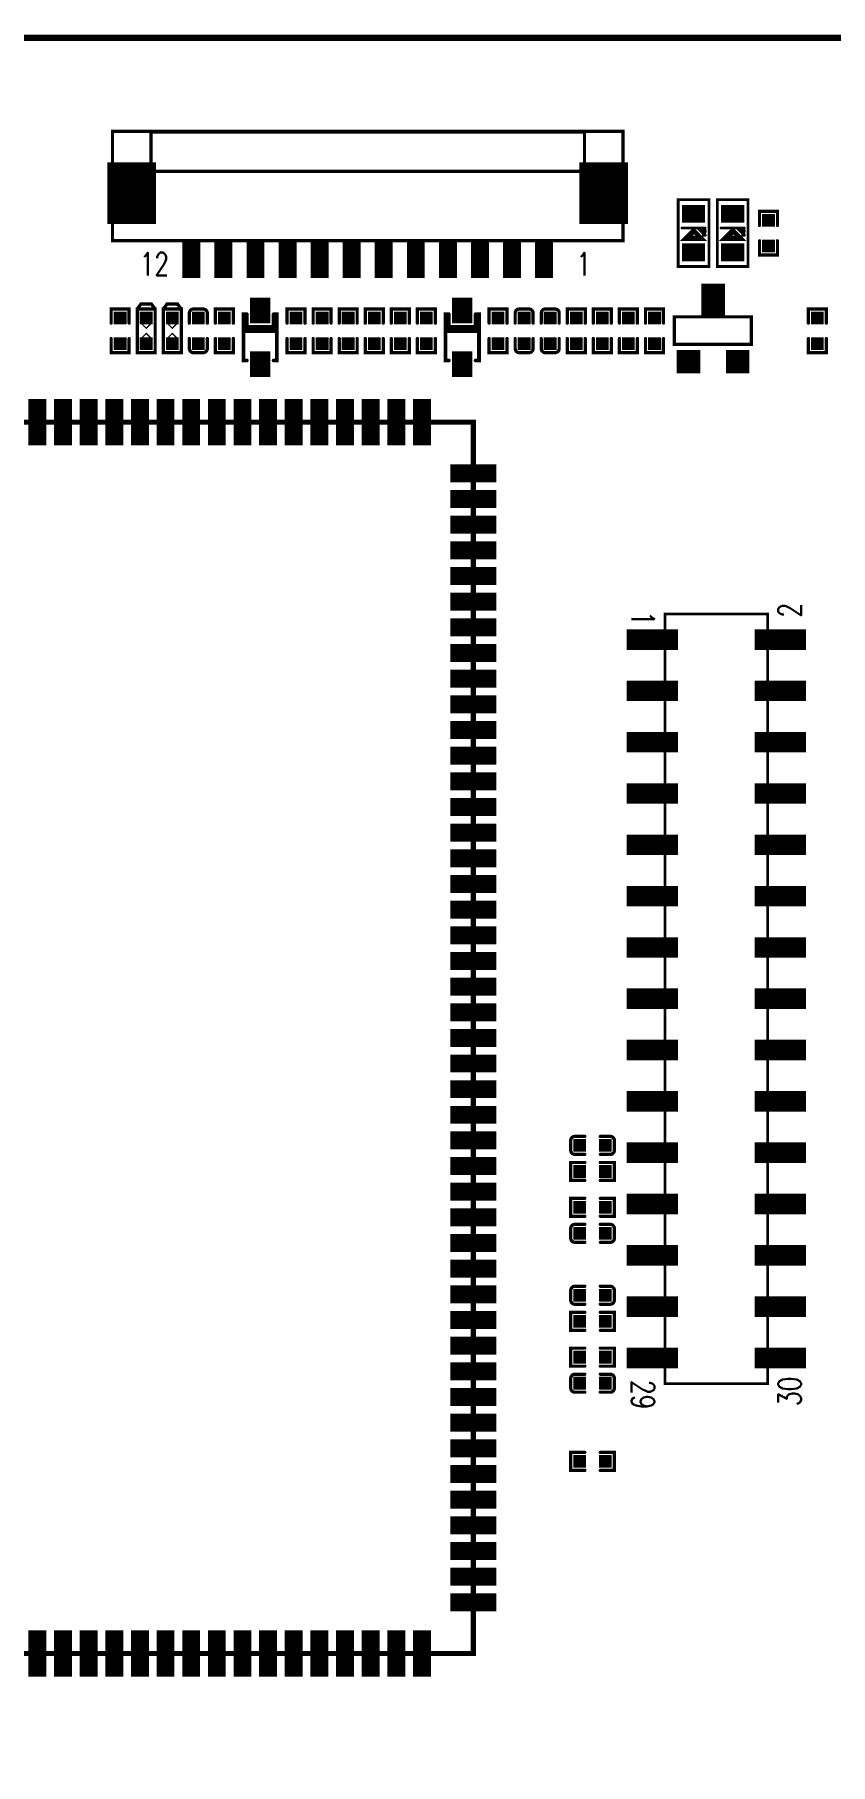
# Model space of a CAD drawing. Extents: x -1 to 186, y -6 to 106.
# Drawn here: x 117.2 to 148.2, y 38.1 to 105.5 of the extents above; entities that cross this region are included whole.
import ezdxf

# ---------------------------------------------------------------- set-up
doc = ezdxf.new("R2010")
doc.units = 0
doc.linetypes.add('TRMIDX_0', pattern=[2, 1, 1])
doc.linetypes.add('TRMIDX_1', pattern=[2, 1, 1])
for name, color, linetype in [('BOARD_OUTLINE_00', 250, 'CONTINUOUS'), ('DRIL_NPLTE_THRU_01', 254, 'CONTINUOUS'), ('DRIL_NPLTE_THRU_02', 254, 'CONTINUOUS'), ('DRIL_PLTE_THRU_01', 254, 'CONTINUOUS'), ('DRIL_PLTE_THRU_02', 254, 'CONTINUOUS'), ('PADS_BOT', 250, 'CONTINUOUS'), ('PADS_INNER', 250, 'CONTINUOUS'), ('PADS_TOP', 250, 'CONTINUOUS'), ('PART_TOP_2DLINE_00', 250, 'CONTINUOUS'), ('PART_TOP_2DLINE_01', 250, 'CONTINUOUS'), ('PART_TOP_COPPER_01', 250, 'CONTINUOUS'), ('PART_TOP_TEXT_126', 250, 'CONTINUOUS')]:
    doc.layers.add(name, color=color, linetype=linetype)
doc.styles.add('W0$127', font='simplex', dxfattribs={"width": 0.75})
doc.styles.add('W0$254', font='simplex', dxfattribs={"width": 0.75})

# ---------------------------------------------------------------- blocks, each defined once
blk = doc.blocks.new('BOARD_62')
at = {"layer": 'BOARD_OUTLINE_00', "const_width": 0.254}
blk.add_lwpolyline([(0, -2.08, 0.414214), (3, -5.08), (183.3, -5.08, 0.414214), (186.3, -2.08), (186.3, 97.32, 0.414214), (183.3, 100.32), (3, 100.32, 0.414214), (0, 97.32)], format="xyb", close=True, dxfattribs=at)
blk = doc.blocks.new('SMOOTH_0$109982')
at = {"const_width": 0.055}
blk.add_lwpolyline([(-0.027, 0, 1), (0.027, 0, 1)], format="xyb", close=True, dxfattribs=at)
blk = doc.blocks.new('PART_BODY_TOP_71')
at = {"layer": 'PART_TOP_2DLINE_01', "const_width": 0.11}
blk.add_lwpolyline([(-15, 2.001), (-15, -1.999), (15, -1.999), (15, 2.001)], close=True, dxfattribs=at)
at = {"layer": 'PART_TOP_2DLINE_01'}
for p in [(-15, 2.001), (15, 2.001), (-15, -1.999), (15, -1.999)]:
    blk.add_blockref('SMOOTH_0$109982', p, dxfattribs=at)
at = {"layer": 'PART_TOP_TEXT_126', "style": 'W0$127', "width": 0.75}
for s, p in [('29', (-14.859, 3.302)), ('1', (15.113, 3.302))]:
    blk.add_text(s, height=0.889, rotation=180, dxfattribs=at).set_placement(p)
for s, p in [('30', (-15.875, -3.302)), ('2', (14.859, -3.302))]:
    blk.add_text(s, height=0.889, dxfattribs=at).set_placement(p)
blk = doc.blocks.new('DRIL_HOLE_0')
blk.add_lwpolyline([(0, 0, 1), (0, 0, 1)], format="xyb", close=True)
blk = doc.blocks.new('PAD_0')
blk.add_lwpolyline([(0, 0, 1), (0, 0, 1)], format="xyb", close=True)
blk = doc.blocks.new('PAD_18')
at = {"const_width": 0.8}
blk.add_lwpolyline([(-1, 0), (1, 0)], dxfattribs=at)
blk = doc.blocks.new('STK_TOP_16')
at = {"layer": 'DRIL_NPLTE_THRU_01'}
blk.add_blockref('DRIL_HOLE_0', (0, 0), dxfattribs=at)
at = {"layer": 'DRIL_NPLTE_THRU_02'}
blk.add_blockref('DRIL_HOLE_0', (0, 0), dxfattribs=at)
at = {"layer": 'PADS_BOT'}
blk.add_blockref('PAD_0', (0, 0), dxfattribs=at)
at = {"layer": 'PADS_INNER'}
blk.add_blockref('PAD_0', (0, 0), dxfattribs=at)
at = {"layer": 'PADS_TOP', "rotation": 90}
blk.add_blockref('PAD_18', (0, 0), dxfattribs=at)
blk = doc.blocks.new('SYM_TOP_69')
for name, p in [('STK_TOP_16', (-14, 2.501)), ('STK_TOP_16', (-12, 2.501)), ('STK_TOP_16', (-10, 2.501)), ('STK_TOP_16', (-8, 2.501)), ('STK_TOP_16', (-6, 2.501)), ('STK_TOP_16', (-4, 2.501)), ('STK_TOP_16', (-2, 2.501)), ('STK_TOP_16', (0, 2.501)), ('STK_TOP_16', (2, 2.501)), ('STK_TOP_16', (4, 2.501)), ('STK_TOP_16', (6, 2.501)), ('STK_TOP_16', (8, 2.501)), ('STK_TOP_16', (10, 2.501)), ('STK_TOP_16', (12, 2.501)), ('STK_TOP_16', (14, 2.501)), ('PART_BODY_TOP_71', (0, 0)), ('STK_TOP_16', (-14, -2.499)), ('STK_TOP_16', (-12, -2.499)), ('STK_TOP_16', (-10, -2.499)), ('STK_TOP_16', (-8, -2.499)), ('STK_TOP_16', (-6, -2.499)), ('STK_TOP_16', (-4, -2.499)), ('STK_TOP_16', (-2, -2.499)), ('STK_TOP_16', (0, -2.499)), ('STK_TOP_16', (2, -2.499)), ('STK_TOP_16', (4, -2.499)), ('STK_TOP_16', (6, -2.499)), ('STK_TOP_16', (8, -2.499)), ('STK_TOP_16', (10, -2.499)), ('STK_TOP_16', (12, -2.499)), ('STK_TOP_16', (14, -2.499))]:
    blk.add_blockref(name, p)
blk = doc.blocks.new('PART_TOP_40')
blk.add_blockref('SYM_TOP_69', (0, 0))
blk = doc.blocks.new('SMOOTH_0$127')
at = {"const_width": 0.0635}
blk.add_lwpolyline([(-0.03175, 0, 1), (0.03175, 0, 1)], format="xyb", close=True, dxfattribs=at)
blk = doc.blocks.new('PART_BODY_TOP_22')
at = {"layer": 'PART_TOP_2DLINE_01', "const_width": 0.127}
for points in [[(-0.3, 0.35), (-0.85, 0.35), (-0.85, -0.35), (-0.3, -0.35)], [(0.3, 0.35), (0.85, 0.35), (0.85, -0.35), (0.3, -0.35)]]:
    blk.add_lwpolyline(points, dxfattribs=at)
at = {"layer": 'PART_TOP_2DLINE_01'}
for p in [(-0.85, 0.35), (-0.3, 0.35), (0.3, 0.35), (0.85, 0.35), (-0.85, -0.35), (-0.3, -0.35), (0.3, -0.35), (0.85, -0.35)]:
    blk.add_blockref('SMOOTH_0$127', p, dxfattribs=at)
blk = doc.blocks.new('PAD_3')
at = {"const_width": 0.5}
blk.add_lwpolyline([(-0.25, 0), (0.25, 0)], dxfattribs=at)
blk = doc.blocks.new('STK_TOP_9')
at = {"layer": 'DRIL_PLTE_THRU_01'}
blk.add_blockref('DRIL_HOLE_0', (0, 0), dxfattribs=at)
at = {"layer": 'DRIL_PLTE_THRU_02'}
blk.add_blockref('DRIL_HOLE_0', (0, 0), dxfattribs=at)
at = {"layer": 'PADS_BOT'}
blk.add_blockref('PAD_0', (0, 0), dxfattribs=at)
at = {"layer": 'PADS_INNER'}
blk.add_blockref('PAD_0', (0, 0), dxfattribs=at)
at = {"layer": 'PADS_TOP'}
blk.add_blockref('PAD_3', (0, 0), dxfattribs=at)
blk = doc.blocks.new('SYM_TOP_23')
for name, p in [('STK_TOP_9', (-0.5, 0)), ('PART_BODY_TOP_22', (0, 0)), ('STK_TOP_9', (0.5, 0))]:
    blk.add_blockref(name, p)
blk = doc.blocks.new('PART_TOP_41')
blk.add_blockref('SYM_TOP_23', (0, 0))
blk = doc.blocks.new('PART_BODY_TOP_4')
at = {"layer": 'PART_TOP_2DLINE_01', "const_width": 0.127}
for points in [[(-0.3, 0.35), (-0.7, 0.35, 0.412681), (-0.85, 0.18), (-0.85, -0.18, 0.412681), (-0.7, -0.35), (-0.3, -0.35)], [(0.3, -0.35), (0.7, -0.35, 0.412681), (0.85, -0.18), (0.85, 0.18, 0.412681), (0.7, 0.35), (0.3, 0.35)]]:
    blk.add_lwpolyline(points, format="xyb", dxfattribs=at)
at = {"layer": 'PART_TOP_2DLINE_01'}
for p in [(-0.85, 0.18), (-0.7, 0.35), (-0.3, 0.35), (0.3, 0.35), (0.7, 0.35), (0.85, 0.18), (-0.85, -0.18), (-0.7, -0.35), (-0.3, -0.35), (0.3, -0.35), (0.7, -0.35), (0.85, -0.18)]:
    blk.add_blockref('SMOOTH_0$127', p, dxfattribs=at)
blk = doc.blocks.new('SYM_TOP_5')
for name, p in [('STK_TOP_9', (-0.5, 0)), ('PART_BODY_TOP_4', (0, 0)), ('STK_TOP_9', (0.5, 0))]:
    blk.add_blockref(name, p)
blk = doc.blocks.new('PART_TOP_42')
blk.add_blockref('SYM_TOP_5', (0, 0))
blk = doc.blocks.new('PART_TOP_81')
blk.add_blockref('SYM_TOP_23', (0, 0))
blk = doc.blocks.new('SMOOTH_0$11')
at = {"const_width": 0.055}
blk.add_lwpolyline([(-0.0275, 0, 1), (0.0275, 0, 1)], format="xyb", close=True, dxfattribs=at)
blk = doc.blocks.new('PART_BODY_TOP_20')
at = {"layer": 'PART_TOP_2DLINE_00', "const_width": 0.11}
for points in [[(-0.2, 0.319), (-0.061, 0.458)], [(-0.198, 0.172), (0.087, 0.456)], [(-0.061, 0.458), (-0.136, 0.44)], [(-0.136, 0.44), (-0.061, 0.389)], [(-0.062, 0.458), (-0.062, 0.389)], [(0.087, 0.456), (0.013, 0.435)], [(0.013, 0.434), (0.086, 0.387)], [(0.087, 0.456), (0.086, 0.386)]]:
    blk.add_lwpolyline(points, dxfattribs=at)
at = {"layer": 'PART_TOP_2DLINE_01', "const_width": 0.11}
blk.add_lwpolyline([(-1.3, 0.6), (1.3, 0.6), (1.3, -0.6), (-1.3, -0.6)], close=True, dxfattribs=at)
for points in [[(-0.2, -0.45), (-0.2, 0.45)], [(0.25, -0.35), (0.25, 0.4), (-0.15, 0), (0.25, -0.4), (0.25, -0.35)], [(0.2, -0.2), (-0.025, 0.025), (0.15, 0.2), (0.15, -0.2)]]:
    blk.add_lwpolyline(points, dxfattribs=at)
at = {"layer": 'PART_TOP_2DLINE_00'}
for p in [(-0.2, 0.319), (-0.198, 0.172), (-0.136, 0.44), (-0.136, 0.44), (-0.062, 0.458), (-0.062, 0.389), (-0.061, 0.458), (-0.061, 0.458), (-0.061, 0.389), (0.013, 0.435), (0.013, 0.434), (0.086, 0.387), (0.086, 0.386), (0.087, 0.456), (0.087, 0.456), (0.087, 0.456)]:
    blk.add_blockref('SMOOTH_0$11', p, dxfattribs=at)
at = {"layer": 'PART_TOP_2DLINE_01'}
for p in [(-1.3, 0.6), (-0.2, 0.45), (-0.15, 0), (-0.025, 0.025), (0.15, 0.2), (0.25, 0.4), (1.3, 0.6), (-1.3, -0.6), (-0.2, -0.45), (0.15, -0.2), (0.2, -0.2), (0.25, -0.35), (0.25, -0.35), (0.25, -0.4), (1.3, -0.6)]:
    blk.add_blockref('SMOOTH_0$11', p, dxfattribs=at)
blk = doc.blocks.new('PAD_35')
at = {"const_width": 0.7}
blk.add_lwpolyline([(-0.45, 0), (0.45, 0)], dxfattribs=at)
blk = doc.blocks.new('STK_TOP_29')
at = {"layer": 'DRIL_PLTE_THRU_01'}
blk.add_blockref('DRIL_HOLE_0', (0, 0), dxfattribs=at)
at = {"layer": 'DRIL_PLTE_THRU_02'}
blk.add_blockref('DRIL_HOLE_0', (0, 0), dxfattribs=at)
at = {"layer": 'PADS_BOT'}
blk.add_blockref('PAD_0', (0, 0), dxfattribs=at)
at = {"layer": 'PADS_INNER'}
blk.add_blockref('PAD_0', (0, 0), dxfattribs=at)
at = {"layer": 'PADS_TOP', "rotation": 90}
blk.add_blockref('PAD_35', (0, 0), dxfattribs=at)
blk = doc.blocks.new('SYM_TOP_21')
for name, p in [('STK_TOP_29', (-0.75, 0)), ('STK_TOP_29', (0.75, 0)), ('PART_BODY_TOP_20', (0, 0))]:
    blk.add_blockref(name, p)
blk = doc.blocks.new('PART_TOP_82')
blk.add_blockref('SYM_TOP_21', (0, 0))
blk = doc.blocks.new('PART_TOP_83')
blk.add_blockref('SYM_TOP_21', (0, 0))
blk = doc.blocks.new('PART_TOP_88')
blk.add_blockref('SYM_TOP_23', (0, 0))
blk = doc.blocks.new('PART_BODY_TOP_19')
at = {"layer": 'PART_TOP_2DLINE_01', "const_width": 0.127}
blk.add_lwpolyline([(-1.511, -0.523), (1.489, -0.523), (1.489, 0.545), (-1.511, 0.545)], close=True, dxfattribs=at)
at = {"layer": 'PART_TOP_2DLINE_01'}
for p in [(-1.511, 0.545), (1.489, 0.545), (-1.511, -0.523), (1.489, -0.523)]:
    blk.add_blockref('SMOOTH_0$127', p, dxfattribs=at)
blk = doc.blocks.new('PAD_32')
at = {"const_width": 0.915}
blk.add_lwpolyline([(-0.4575, 0), (0.4575, 0)], dxfattribs=at)
blk = doc.blocks.new('STK_TOP_27')
at = {"layer": 'DRIL_PLTE_THRU_01'}
blk.add_blockref('DRIL_HOLE_0', (0, 0), dxfattribs=at)
at = {"layer": 'DRIL_PLTE_THRU_02'}
blk.add_blockref('DRIL_HOLE_0', (0, 0), dxfattribs=at)
at = {"layer": 'PADS_BOT'}
blk.add_blockref('PAD_0', (0, 0), dxfattribs=at)
at = {"layer": 'PADS_INNER'}
blk.add_blockref('PAD_0', (0, 0), dxfattribs=at)
at = {"layer": 'PADS_TOP'}
blk.add_blockref('PAD_32', (0, 0), dxfattribs=at)
blk = doc.blocks.new('PAD_33')
at = {"const_width": 0.915}
blk.add_lwpolyline([(-0.635, 0), (0.635, 0)], dxfattribs=at)
blk = doc.blocks.new('STK_TOP_28')
at = {"layer": 'DRIL_PLTE_THRU_01'}
blk.add_blockref('DRIL_HOLE_0', (0, 0), dxfattribs=at)
at = {"layer": 'DRIL_PLTE_THRU_02'}
blk.add_blockref('DRIL_HOLE_0', (0, 0), dxfattribs=at)
at = {"layer": 'PADS_BOT'}
blk.add_blockref('PAD_0', (0, 0), dxfattribs=at)
at = {"layer": 'PADS_INNER'}
blk.add_blockref('PAD_0', (0, 0), dxfattribs=at)
at = {"layer": 'PADS_TOP', "rotation": 90}
blk.add_blockref('PAD_33', (0, 0), dxfattribs=at)
blk = doc.blocks.new('SYM_TOP_20')
for name, p in [('STK_TOP_28', (0, 1.2)), ('PART_BODY_TOP_19', (0, 0)), ('STK_TOP_27', (-0.96, -1.2)), ('STK_TOP_27', (0.96, -1.2))]:
    blk.add_blockref(name, p)
blk = doc.blocks.new('PART_TOP_89')
blk.add_blockref('SYM_TOP_20', (0, 0))
blk = doc.blocks.new('PART_TOP_90')
blk.add_blockref('SYM_TOP_23', (0, 0))
blk = doc.blocks.new('PART_TOP_91')
blk.add_blockref('SYM_TOP_23', (0, 0))
blk = doc.blocks.new('SMOOTH_0$199898')
at = {"const_width": 0.099949}
blk.add_lwpolyline([(-0.049974, 0, 1), (0.049974, 0, 1)], format="xyb", close=True, dxfattribs=at)
blk = doc.blocks.new('SMOOTH_0$1524')
at = {"const_width": 0.0762}
blk.add_lwpolyline([(-0.0381, 0, 1), (0.0381, 0, 1)], format="xyb", close=True, dxfattribs=at)
blk = doc.blocks.new('PART_BODY_TOP_42')
at = {"layer": 'PART_TOP_2DLINE_01', "const_width": 1}
blk.add_lwpolyline([(-25.8, 19.8, 1), (-26.6, 19.8, 1)], format="xyb", close=True, dxfattribs=at)
at = {"layer": 'PART_TOP_2DLINE_01'}
for points, const_width in [([(-24, 20.5), (24, 20.5), (24, -20.5), (-24, -20.5)], 0.2), ([(-13, 16), (1, 16), (1, 4), (-13, 4)], 0.152)]:
    blk.add_lwpolyline(points, close=True, dxfattribs=dict(at, const_width=const_width))
for name, p in [('SMOOTH_0$199898', (-24, 20.5)), ('SMOOTH_0$199898', (24, 20.5)), ('SMOOTH_0$1524', (-13, 16)), ('SMOOTH_0$1524', (1, 16)), ('SMOOTH_0$1524', (-13, 4)), ('SMOOTH_0$1524', (1, 4)), ('SMOOTH_0$199898', (-24, -20.5)), ('SMOOTH_0$199898', (24, -20.5))]:
    blk.add_blockref(name, p, dxfattribs=at)
at = {"layer": 'PART_TOP_TEXT_126', "style": 'W0$254', "width": 0.75}
blk.add_text('CUT OUT', height=1.4224, dxfattribs=at).set_placement((-9.398, 9.525))
blk = doc.blocks.new('PAD_37')
at = {"const_width": 0.7}
blk.add_lwpolyline([(-0.9, 0), (0.9, 0)], dxfattribs=at)
blk = doc.blocks.new('STK_TOP_79')
at = {"layer": 'DRIL_PLTE_THRU_01'}
blk.add_blockref('DRIL_HOLE_0', (0, 0), dxfattribs=at)
at = {"layer": 'DRIL_PLTE_THRU_02'}
blk.add_blockref('DRIL_HOLE_0', (0, 0), dxfattribs=at)
at = {"layer": 'PADS_BOT'}
blk.add_blockref('PAD_0', (0, 0), dxfattribs=at)
at = {"layer": 'PADS_INNER'}
blk.add_blockref('PAD_0', (0, 0), dxfattribs=at)
at = {"layer": 'PADS_TOP'}
blk.add_blockref('PAD_37', (0, 0), dxfattribs=at)
blk = doc.blocks.new('STK_TOP_78')
at = {"layer": 'DRIL_PLTE_THRU_01'}
blk.add_blockref('DRIL_HOLE_0', (0, 0), dxfattribs=at)
at = {"layer": 'DRIL_PLTE_THRU_02'}
blk.add_blockref('DRIL_HOLE_0', (0, 0), dxfattribs=at)
at = {"layer": 'PADS_BOT'}
blk.add_blockref('PAD_0', (0, 0), dxfattribs=at)
at = {"layer": 'PADS_INNER'}
blk.add_blockref('PAD_0', (0, 0), dxfattribs=at)
at = {"layer": 'PADS_TOP', "rotation": 90}
blk.add_blockref('PAD_37', (0, 0), dxfattribs=at)
blk = doc.blocks.new('SYM_TOP_43')
for name, p in [('STK_TOP_78', (-22, 20.5)), ('STK_TOP_78', (-21, 20.5)), ('STK_TOP_78', (-20, 20.5)), ('STK_TOP_78', (-19, 20.5)), ('STK_TOP_78', (-18, 20.5)), ('STK_TOP_78', (-17, 20.5)), ('STK_TOP_78', (-16, 20.5)), ('STK_TOP_78', (-15, 20.5)), ('STK_TOP_78', (-14, 20.5)), ('STK_TOP_78', (-13, 20.5)), ('STK_TOP_78', (-12, 20.5)), ('STK_TOP_78', (-11, 20.5)), ('STK_TOP_78', (-10, 20.5)), ('STK_TOP_78', (-9, 20.5)), ('STK_TOP_78', (-8, 20.5)), ('STK_TOP_78', (-7, 20.5)), ('STK_TOP_78', (-6, 20.5)), ('STK_TOP_78', (-5, 20.5)), ('STK_TOP_78', (-4, 20.5)), ('STK_TOP_78', (-3, 20.5)), ('STK_TOP_78', (-2, 20.5)), ('STK_TOP_78', (-1, 20.5)), ('STK_TOP_78', (0, 20.5)), ('STK_TOP_78', (1, 20.5)), ('STK_TOP_78', (2, 20.5)), ('STK_TOP_78', (3, 20.5)), ('STK_TOP_78', (4, 20.5)), ('STK_TOP_78', (5, 20.5)), ('STK_TOP_78', (6, 20.5)), ('STK_TOP_78', (7, 20.5)), ('STK_TOP_78', (8, 20.5)), ('STK_TOP_78', (9, 20.5)), ('STK_TOP_78', (10, 20.5)), ('STK_TOP_78', (11, 20.5)), ('STK_TOP_78', (12, 20.5)), ('STK_TOP_78', (13, 20.5)), ('STK_TOP_78', (14, 20.5)), ('STK_TOP_78', (15, 20.5)), ('STK_TOP_78', (16, 20.5)), ('STK_TOP_78', (17, 20.5)), ('STK_TOP_78', (18, 20.5)), ('STK_TOP_78', (19, 20.5)), ('STK_TOP_78', (20, 20.5)), ('STK_TOP_78', (21, 20.5)), ('STK_TOP_78', (22, 20.5)), ('PART_BODY_TOP_42', (0, 0)), ('STK_TOP_79', (-24, 18.5)), ('STK_TOP_79', (24, 18.5)), ('STK_TOP_79', (-24, 17.5)), ('STK_TOP_79', (24, 17.5)), ('STK_TOP_79', (-24, 16.5)), ('STK_TOP_79', (24, 16.5)), ('STK_TOP_79', (-24, 15.5)), ('STK_TOP_79', (24, 15.5)), ('STK_TOP_79', (-24, 14.5)), ('STK_TOP_79', (24, 14.5)), ('STK_TOP_79', (-24, 13.5)), ('STK_TOP_79', (24, 13.5)), ('STK_TOP_79', (-24, 12.5)), ('STK_TOP_79', (24, 12.5)), ('STK_TOP_79', (-24, 11.5)), ('STK_TOP_79', (24, 11.5)), ('STK_TOP_79', (-24, 10.5)), ('STK_TOP_79', (24, 10.5)), ('STK_TOP_79', (-24, 9.5)), ('STK_TOP_79', (24, 9.5)), ('STK_TOP_79', (-24, 8.5)), ('STK_TOP_79', (24, 8.5)), ('STK_TOP_79', (-24, 7.5)), ('STK_TOP_79', (24, 7.5)), ('STK_TOP_79', (-24, 6.5)), ('STK_TOP_79', (24, 6.5)), ('STK_TOP_79', (-24, 5.5)), ('STK_TOP_79', (24, 5.5)), ('STK_TOP_79', (-24, 4.5)), ('STK_TOP_79', (24, 4.5)), ('STK_TOP_79', (-24, 3.5)), ('STK_TOP_79', (24, 3.5)), ('STK_TOP_79', (-24, 2.5)), ('STK_TOP_79', (24, 2.5)), ('STK_TOP_79', (-24, 1.5)), ('STK_TOP_79', (24, 1.5)), ('STK_TOP_79', (-24, 0.5)), ('STK_TOP_79', (24, 0.5)), ('STK_TOP_79', (-24, -0.5)), ('STK_TOP_79', (24, -0.5)), ('STK_TOP_79', (-24, -1.5)), ('STK_TOP_79', (24, -1.5)), ('STK_TOP_79', (-24, -2.5)), ('STK_TOP_79', (24, -2.5)), ('STK_TOP_79', (-24, -3.5)), ('STK_TOP_79', (24, -3.5)), ('STK_TOP_79', (-24, -4.5)), ('STK_TOP_79', (24, -4.5)), ('STK_TOP_79', (-24, -5.5)), ('STK_TOP_79', (24, -5.5)), ('STK_TOP_79', (-24, -6.5)), ('STK_TOP_79', (24, -6.5)), ('STK_TOP_79', (-24, -7.5)), ('STK_TOP_79', (24, -7.5)), ('STK_TOP_79', (-24, -8.5)), ('STK_TOP_79', (24, -8.5)), ('STK_TOP_79', (-24, -9.5)), ('STK_TOP_79', (24, -9.5)), ('STK_TOP_79', (-24, -10.5)), ('STK_TOP_79', (24, -10.5)), ('STK_TOP_79', (-24, -11.5)), ('STK_TOP_79', (24, -11.5)), ('STK_TOP_79', (-24, -12.5)), ('STK_TOP_79', (24, -12.5)), ('STK_TOP_79', (-24, -13.5)), ('STK_TOP_79', (24, -13.5)), ('STK_TOP_79', (-24, -14.5)), ('STK_TOP_79', (24, -14.5)), ('STK_TOP_79', (-24, -15.5)), ('STK_TOP_79', (24, -15.5)), ('STK_TOP_79', (-24, -16.5)), ('STK_TOP_79', (24, -16.5)), ('STK_TOP_79', (-24, -17.5)), ('STK_TOP_79', (24, -17.5)), ('STK_TOP_79', (-24, -18.5)), ('STK_TOP_79', (24, -18.5)), ('STK_TOP_78', (-22, -20.5)), ('STK_TOP_78', (-21, -20.5)), ('STK_TOP_78', (-20, -20.5)), ('STK_TOP_78', (-19, -20.5)), ('STK_TOP_78', (-18, -20.5)), ('STK_TOP_78', (-17, -20.5)), ('STK_TOP_78', (-16, -20.5)), ('STK_TOP_78', (-15, -20.5)), ('STK_TOP_78', (-14, -20.5)), ('STK_TOP_78', (-13, -20.5)), ('STK_TOP_78', (-12, -20.5)), ('STK_TOP_78', (-11, -20.5)), ('STK_TOP_78', (-10, -20.5)), ('STK_TOP_78', (-9, -20.5)), ('STK_TOP_78', (-8, -20.5)), ('STK_TOP_78', (-7, -20.5)), ('STK_TOP_78', (-6, -20.5)), ('STK_TOP_78', (-5, -20.5)), ('STK_TOP_78', (-4, -20.5)), ('STK_TOP_78', (-3, -20.5)), ('STK_TOP_78', (-2, -20.5)), ('STK_TOP_78', (-1, -20.5)), ('STK_TOP_78', (0, -20.5)), ('STK_TOP_78', (1, -20.5)), ('STK_TOP_78', (2, -20.5)), ('STK_TOP_78', (3, -20.5)), ('STK_TOP_78', (4, -20.5)), ('STK_TOP_78', (5, -20.5)), ('STK_TOP_78', (6, -20.5)), ('STK_TOP_78', (7, -20.5)), ('STK_TOP_78', (8, -20.5)), ('STK_TOP_78', (9, -20.5)), ('STK_TOP_78', (10, -20.5)), ('STK_TOP_78', (11, -20.5)), ('STK_TOP_78', (12, -20.5)), ('STK_TOP_78', (13, -20.5)), ('STK_TOP_78', (14, -20.5)), ('STK_TOP_78', (15, -20.5)), ('STK_TOP_78', (16, -20.5)), ('STK_TOP_78', (17, -20.5)), ('STK_TOP_78', (18, -20.5)), ('STK_TOP_78', (19, -20.5)), ('STK_TOP_78', (20, -20.5)), ('STK_TOP_78', (21, -20.5)), ('STK_TOP_78', (22, -20.5))]:
    blk.add_blockref(name, p)
blk = doc.blocks.new('PART_TOP_111')
blk.add_blockref('SYM_TOP_43', (0, 0))
blk = doc.blocks.new('PART_TOP_115')
blk.add_blockref('SYM_TOP_5', (0, 0))
blk = doc.blocks.new('PART_TOP_116')
blk.add_blockref('SYM_TOP_5', (0, 0))
blk = doc.blocks.new('PART_TOP_117')
blk.add_blockref('SYM_TOP_5', (0, 0))
blk = doc.blocks.new('PART_TOP_162')
blk.add_blockref('SYM_TOP_23', (0, 0))
blk = doc.blocks.new('PART_TOP_163')
blk.add_blockref('SYM_TOP_23', (0, 0))
blk = doc.blocks.new('PART_TOP_164')
blk.add_blockref('SYM_TOP_23', (0, 0))
blk = doc.blocks.new('PART_BODY_TOP_10')
at = {"layer": 'PART_TOP_2DLINE_01', "const_width": 0.127}
for points in [[(-9.95, -1.1), (9.95, -1.1), (9.95, -5.36), (-9.95, -5.36)], [(-8.45, -5.3413), (8.45, -5.3413), (8.45, -3.8), (-8.45, -3.8)]]:
    blk.add_lwpolyline(points, close=True, dxfattribs=at)
at = {"layer": 'PART_TOP_2DLINE_01'}
for p in [(-9.95, -1.1), (9.95, -1.1), (-8.45, -3.8), (8.45, -3.8), (-9.95, -5.36), (-8.45, -5.3413), (8.45, -5.3413), (9.95, -5.36)]:
    blk.add_blockref('SMOOTH_0$127', p, dxfattribs=at)
at = {"layer": 'PART_TOP_TEXT_126', "style": 'W0$127', "width": 0.75}
for s, p in [('1', (-8.128, 0.254)), ('12', (8.89, 0.254))]:
    blk.add_text(s, height=0.889, rotation=180, dxfattribs=at).set_placement(p)
blk = doc.blocks.new('PAD_19')
at = {"const_width": 0.7}
blk.add_lwpolyline([(-0.725, 0), (0.725, 0)], dxfattribs=at)
blk = doc.blocks.new('STK_TOP_17')
at = {"layer": 'DRIL_PLTE_THRU_01'}
blk.add_blockref('DRIL_HOLE_0', (0, 0), dxfattribs=at)
at = {"layer": 'DRIL_PLTE_THRU_02'}
blk.add_blockref('DRIL_HOLE_0', (0, 0), dxfattribs=at)
at = {"layer": 'PADS_BOT'}
blk.add_blockref('PAD_0', (0, 0), dxfattribs=at)
at = {"layer": 'PADS_INNER'}
blk.add_blockref('PAD_0', (0, 0), dxfattribs=at)
at = {"layer": 'PADS_TOP', "rotation": 90}
blk.add_blockref('PAD_19', (0, 0), dxfattribs=at)
blk = doc.blocks.new('PAD_20')
at = {"const_width": 1.9}
blk.add_lwpolyline([(-1.2, 0), (1.2, 0)], dxfattribs=at)
blk = doc.blocks.new('STK_TOP_18')
at = {"layer": 'DRIL_PLTE_THRU_01'}
blk.add_blockref('DRIL_HOLE_0', (0, 0), dxfattribs=at)
at = {"layer": 'DRIL_PLTE_THRU_02'}
blk.add_blockref('DRIL_HOLE_0', (0, 0), dxfattribs=at)
at = {"layer": 'PADS_BOT'}
blk.add_blockref('PAD_0', (0, 0), dxfattribs=at)
at = {"layer": 'PADS_INNER'}
blk.add_blockref('PAD_0', (0, 0), dxfattribs=at)
at = {"layer": 'PADS_TOP', "rotation": 90}
blk.add_blockref('PAD_20', (0, 0), dxfattribs=at)
blk = doc.blocks.new('SYM_TOP_11')
for name, p in [('STK_TOP_17', (-6.875, -0.375)), ('STK_TOP_17', (-5.625, -0.375)), ('STK_TOP_17', (-4.375, -0.375)), ('STK_TOP_17', (-3.125, -0.375)), ('STK_TOP_17', (-1.875, -0.375)), ('STK_TOP_17', (-0.625, -0.375)), ('STK_TOP_17', (0.625, -0.375)), ('STK_TOP_17', (1.875, -0.375)), ('STK_TOP_17', (3.125, -0.375)), ('STK_TOP_17', (4.375, -0.375)), ('STK_TOP_17', (5.625, -0.375)), ('STK_TOP_17', (6.875, -0.375)), ('PART_BODY_TOP_10', (0, 0)), ('STK_TOP_18', (-9.2, -2.95)), ('STK_TOP_18', (9.2, -2.95))]:
    blk.add_blockref(name, p)
blk = doc.blocks.new('PART_TOP_165')
blk.add_blockref('SYM_TOP_11', (0, 0))
blk = doc.blocks.new('PART_TOP_166')
blk.add_blockref('SYM_TOP_23', (0, 0))
blk = doc.blocks.new('SMOOTH_0$0508')
at = {"const_width": 0.0254}
blk.add_lwpolyline([(-0.0127, 0, 1), (0.0127, 0, 1)], format="xyb", close=True, dxfattribs=at)
blk = doc.blocks.new('PART_BODY_TOP_21')
at = {"layer": 'PART_TOP_2DLINE_00', "const_width": 0.127}
blk.add_lwpolyline([(-0.85, -0.35), (-1.05, -0.2), (-1.05, 0.2), (-0.85, 0.35)], dxfattribs=at)
blk.add_lwpolyline([(0.85, -0.35), (0.85, 0.35), (-0.85, 0.35), (-0.85, -0.35)], close=True, dxfattribs=at)
at = {"layer": 'PART_TOP_COPPER_01', "linetype": 'TRMIDX_0', "const_width": 0.0508}
blk.add_lwpolyline([(-0.3, 0.2), (-0.1, 0), (-0.3, -0.2), (-0.4889, -0.2), (-0.4889, 0.2)], close=True, dxfattribs=at)
at = {"layer": 'PART_TOP_COPPER_01', "linetype": 'TRMIDX_1', "const_width": 0.0508}
blk.add_lwpolyline([(0.3, 0.2), (0.1, 0), (0.3, -0.2), (0.52531, -0.2), (0.52531, 0.2)], close=True, dxfattribs=at)
at = {"layer": 'PART_TOP_2DLINE_00'}
for p in [(-1.05, 0.2), (-0.85, 0.35), (-0.85, 0.35), (0.85, 0.35), (-1.05, -0.2), (-0.85, -0.35), (-0.85, -0.35), (0.85, -0.35)]:
    blk.add_blockref('SMOOTH_0$127', p, dxfattribs=at)
at = {"layer": 'PART_TOP_COPPER_01'}
for p in [(-0.4889, 0.2), (-0.3, 0.2), (-0.1, 0), (0.1, 0), (0.3, 0.2), (0.52531, 0.2), (-0.4889, -0.2), (-0.3, -0.2), (0.3, -0.2), (0.52531, -0.2)]:
    blk.add_blockref('SMOOTH_0$0508', p, dxfattribs=at)
blk = doc.blocks.new('STK_TOP_136')
at = {"layer": 'DRIL_PLTE_THRU_01'}
blk.add_blockref('DRIL_HOLE_0', (0, 0), dxfattribs=at)
at = {"layer": 'DRIL_PLTE_THRU_02'}
blk.add_blockref('DRIL_HOLE_0', (0, 0), dxfattribs=at)
at = {"layer": 'PADS_BOT'}
blk.add_blockref('PAD_0', (0, 0), dxfattribs=at)
at = {"layer": 'PADS_INNER'}
blk.add_blockref('PAD_0', (0, 0), dxfattribs=at)
at = {"layer": 'PADS_TOP', "rotation": 90}
blk.add_blockref('PAD_3', (0, 0), dxfattribs=at)
blk = doc.blocks.new('PAD_4')
at = {"const_width": 0.5}
blk.add_lwpolyline([(-0.25, 0), (0.25, 0)], dxfattribs=at)
blk = doc.blocks.new('STK_TOP_135')
at = {"layer": 'DRIL_PLTE_THRU_01'}
blk.add_blockref('DRIL_HOLE_0', (0, 0), dxfattribs=at)
at = {"layer": 'DRIL_PLTE_THRU_02'}
blk.add_blockref('DRIL_HOLE_0', (0, 0), dxfattribs=at)
at = {"layer": 'PADS_BOT'}
blk.add_blockref('PAD_0', (0, 0), dxfattribs=at)
at = {"layer": 'PADS_INNER'}
blk.add_blockref('PAD_0', (0, 0), dxfattribs=at)
at = {"layer": 'PADS_TOP', "rotation": 90}
blk.add_blockref('PAD_4', (0, 0), dxfattribs=at)
blk = doc.blocks.new('SYM_TOP_22')
for name, p in [('PART_BODY_TOP_21', (0, 0)), ('STK_TOP_136', (-0.5, 0)), ('STK_TOP_135', (0.5, 0))]:
    blk.add_blockref(name, p)
blk = doc.blocks.new('PART_TOP_167')
blk.add_blockref('SYM_TOP_22', (0, 0))
blk = doc.blocks.new('PART_TOP_168')
blk.add_blockref('SYM_TOP_5', (0, 0))
blk = doc.blocks.new('PART_TOP_169')
blk.add_blockref('SYM_TOP_23', (0, 0))
blk = doc.blocks.new('PART_TOP_170')
blk.add_blockref('SYM_TOP_5', (0, 0))
blk = doc.blocks.new('PART_TOP_171')
blk.add_blockref('SYM_TOP_5', (0, 0))
blk = doc.blocks.new('PART_TOP_172')
blk.add_blockref('SYM_TOP_23', (0, 0))
blk = doc.blocks.new('PART_TOP_173')
blk.add_blockref('SYM_TOP_23', (0, 0))
blk = doc.blocks.new('SMOOTH_0$15')
at = {"const_width": 0.075}
blk.add_lwpolyline([(-0.0375, 0, 1), (0.0375, 0, 1)], format="xyb", close=True, dxfattribs=at)
blk = doc.blocks.new('PART_BODY_TOP_17')
at = {"layer": 'PART_TOP_2DLINE_01', "const_width": 0.15}
for points in [[(-0.9, 0.525), (-0.9, 0.65), (0.9, 0.65), (0.9, 0.525)], [(0.25, 0.65), (0.25, -0.65)], [(0.325, 0.65), (0.325, -0.65)], [(0.9, 0.525), (0.4, 0.525), (0.4, -0.525), (0.9, -0.525)], [(0.9, -0.525), (0.9, -0.65), (-0.9, -0.65), (-0.9, -0.525)]]:
    blk.add_lwpolyline(points, dxfattribs=at)
at = {"layer": 'PART_TOP_2DLINE_01'}
for p in [(-0.9, 0.65), (0.25, 0.65), (0.325, 0.65), (0.9, 0.65), (-0.9, 0.525), (0.4, 0.525), (0.9, 0.525), (0.9, 0.525), (-0.9, -0.525), (-0.9, -0.65), (0.25, -0.65), (0.325, -0.65), (0.4, -0.525), (0.9, -0.525), (0.9, -0.525), (0.9, -0.65)]:
    blk.add_blockref('SMOOTH_0$15', p, dxfattribs=at)
blk = doc.blocks.new('PAD_43')
at = {"const_width": 0.8}
blk.add_lwpolyline([(-0.5, 0), (0.5, 0)], dxfattribs=at)
blk = doc.blocks.new('STK_TOP_25')
at = {"layer": 'DRIL_NPLTE_THRU_01'}
blk.add_blockref('DRIL_HOLE_0', (0, 0), dxfattribs=at)
at = {"layer": 'DRIL_NPLTE_THRU_02'}
blk.add_blockref('DRIL_HOLE_0', (0, 0), dxfattribs=at)
at = {"layer": 'PADS_BOT'}
blk.add_blockref('PAD_0', (0, 0), dxfattribs=at)
at = {"layer": 'PADS_INNER'}
blk.add_blockref('PAD_0', (0, 0), dxfattribs=at)
at = {"layer": 'PADS_TOP'}
blk.add_blockref('PAD_43', (0, 0), dxfattribs=at)
blk = doc.blocks.new('SYM_TOP_18')
for name, p in [('PART_BODY_TOP_17', (0, 0)), ('STK_TOP_25', (-1.05, 0)), ('STK_TOP_25', (1.05, 0))]:
    blk.add_blockref(name, p)
blk = doc.blocks.new('PART_TOP_174')
blk.add_blockref('SYM_TOP_18', (0, 0))
blk = doc.blocks.new('PART_TOP_175')
blk.add_blockref('SYM_TOP_18', (0, 0))
blk = doc.blocks.new('PART_TOP_176')
blk.add_blockref('SYM_TOP_23', (0, 0))
blk = doc.blocks.new('PART_TOP_177')
blk.add_blockref('SYM_TOP_23', (0, 0))
blk = doc.blocks.new('PART_TOP_178')
blk.add_blockref('SYM_TOP_22', (0, 0))
blk = doc.blocks.new('PART_TOP_179')
blk.add_blockref('SYM_TOP_23', (0, 0))
blk = doc.blocks.new('PART_TOP_180')
blk.add_blockref('SYM_TOP_23', (0, 0))
blk = doc.blocks.new('PART_TOP_181')
blk.add_blockref('SYM_TOP_23', (0, 0))
blk = doc.blocks.new('PART_TOP_182')
blk.add_blockref('SYM_TOP_23', (0, 0))
blk = doc.blocks.new('PART_TOP_183')
blk.add_blockref('SYM_TOP_23', (0, 0))
blk = doc.blocks.new('PART_TOP_542')
blk.add_blockref('SYM_TOP_23', (0, 0))

msp = doc.modelspace()

# ---------------------------------------------------------------- block references
for name, p in [('BOARD_62', (0, 5.08)), ('PART_TOP_89', (143.637, 93.98)), ('PART_TOP_117', (138.938, 62.23)), ('PART_TOP_164', (138.938, 61.214)), ('PART_TOP_163', (138.938, 59.817)), ('PART_TOP_116', (138.938, 58.801)), ('PART_TOP_42', (138.938, 56.388)), ('PART_TOP_162', (138.938, 55.372)), ('PART_TOP_542', (138.938, 53.975)), ('PART_TOP_115', (138.938, 52.959)), ('PART_TOP_41', (138.938, 49.911))]:
    msp.add_blockref(name, p)
for name, p, rotation in [('PART_TOP_165', (130.175, 96.393), 180), ('PART_TOP_83', (142.875, 97.79), 270), ('PART_TOP_82', (144.399, 97.79), 270), ('PART_TOP_81', (145.796, 97.79), 270), ('PART_TOP_178', (121.539, 93.98), 270), ('PART_TOP_167', (122.555, 93.98), 270), ('PART_TOP_175', (125.984, 93.726), 90), ('PART_TOP_174', (133.858, 93.726), 90), ('PART_TOP_177', (120.523, 93.98), 90), ('PART_TOP_168', (123.571, 93.98), 270), ('PART_TOP_176', (124.587, 93.98), 90), ('PART_TOP_179', (127.381, 93.98), 90), ('PART_TOP_180', (128.397, 93.98), 90), ('PART_TOP_181', (129.413, 93.98), 90), ('PART_TOP_182', (130.429, 93.98), 90), ('PART_TOP_183', (131.445, 93.98), 90), ('PART_TOP_169', (132.461, 93.98), 270), ('PART_TOP_173', (135.255, 93.98), 90), ('PART_TOP_171', (136.271, 93.98), 270), ('PART_TOP_170', (137.287, 93.98), 270), ('PART_TOP_172', (138.303, 93.98), 270), ('PART_TOP_166', (139.319, 93.98), 270), ('PART_TOP_91', (140.335, 93.98), 90), ('PART_TOP_90', (141.351, 93.98), 90), ('PART_TOP_88', (147.701, 93.98), 90), ('PART_TOP_111', (113.792, 66.421), 90), ('PART_TOP_40', (143.764, 67.945), 90)]:
    msp.add_blockref(name, p, dxfattribs=dict(rotation=rotation))

doc.saveas('drawing.dxf')
